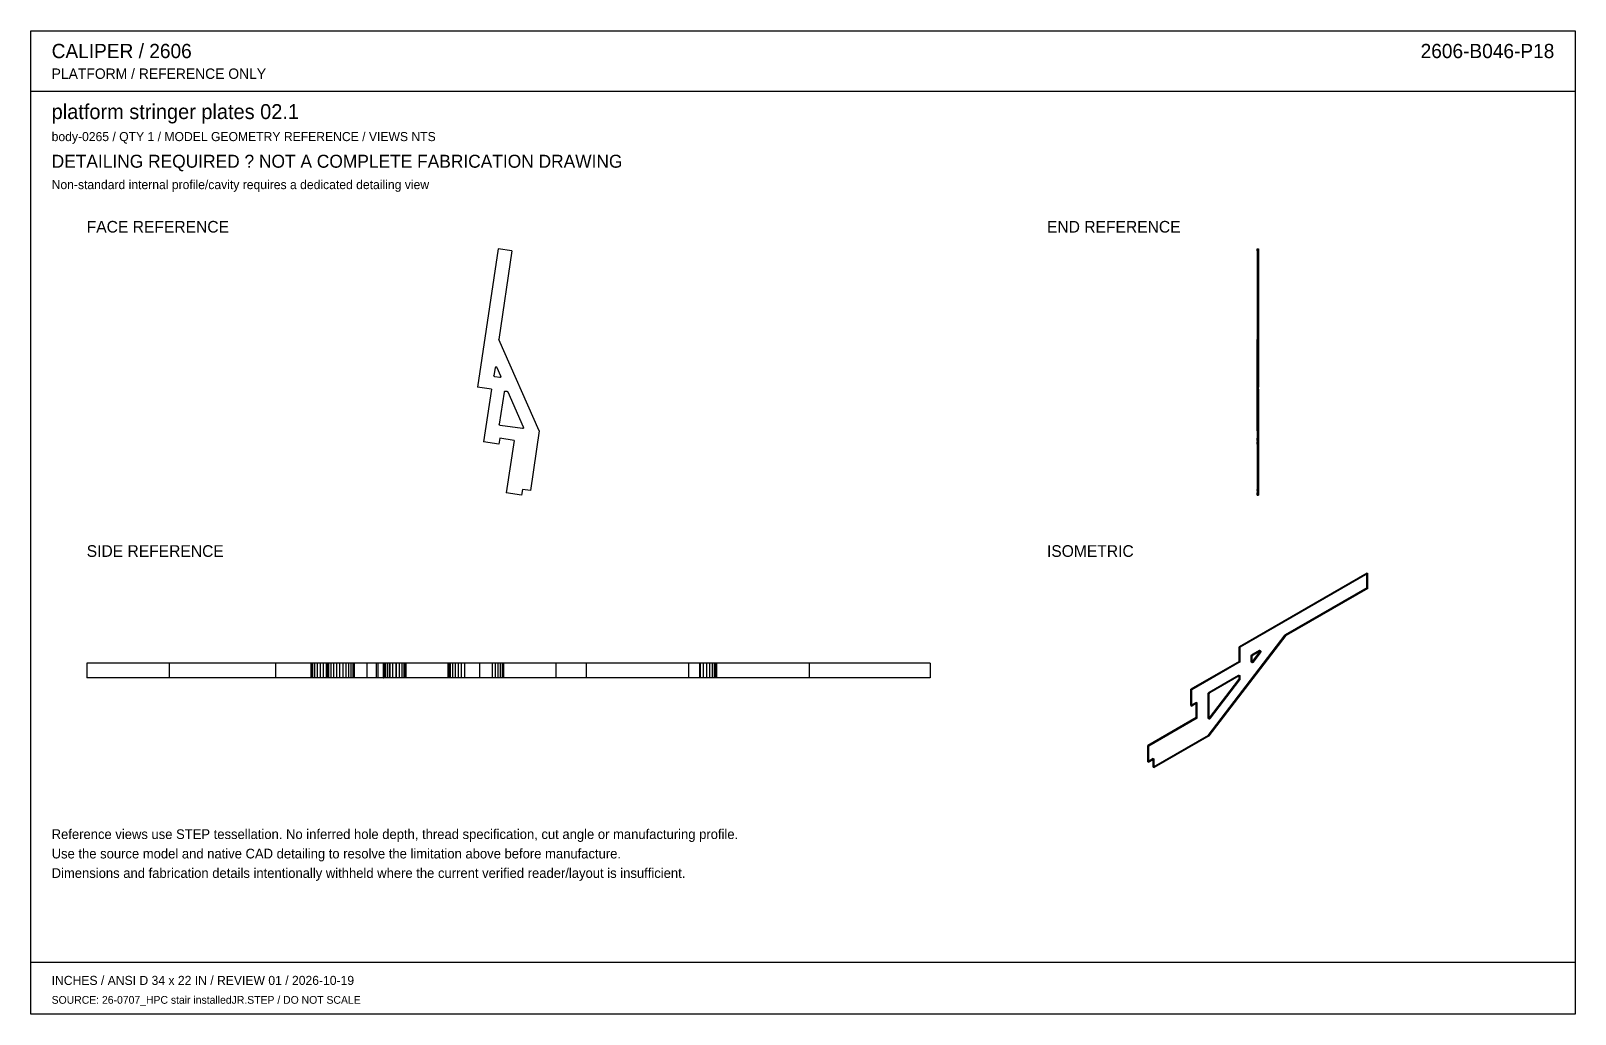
# Model space of a CAD drawing. Header units: inches. Extents: x 0.5 to 33.5, y 0.5 to 21.5.
import ezdxf
from ezdxf.enums import TextEntityAlignment as Align

# ---------------------------------------------------------------- set-up
doc = ezdxf.new("R2010")
doc.units = ezdxf.units.IN
doc.header["$MEASUREMENT"] = 0

msp = doc.modelspace()

# ---------------------------------------------------------------- linework, layer by layer
at = {"layer": 'OUTLINE'}
for p, q in [((0.472, 21.528), (33.528, 21.528)), ((0.472, 0.472), (0.472, 21.528)), ((33.528, 21.528), (33.528, 0.472)), ((0.472, 20.236), (33.528, 20.236)), ((10.473, 16.861), (10.034, 13.896)), ((10.473, 16.861), (10.034, 13.896)), ((10.769, 16.817), (10.473, 16.861)), ((10.769, 16.817), (10.473, 16.861)), ((26.725, 16.817), (26.725, 16.861)), ((26.725, 16.861), (26.725, 13.896)), ((26.725, 16.861), (26.748, 16.861)), ((26.748, 16.817), (26.748, 16.861)), ((26.748, 16.861), (26.748, 13.896)), ((10.769, 16.817), (10.488, 14.917)), ((10.769, 16.817), (10.488, 14.917)), ((26.725, 16.817), (26.725, 14.917)), ((26.725, 16.817), (26.748, 16.817)), ((26.748, 16.817), (26.748, 14.917)), ((11.355, 12.964), (10.488, 14.917)), ((11.355, 12.964), (10.488, 14.917)), ((26.725, 12.964), (26.725, 14.917)), ((26.725, 14.917), (26.748, 14.917)), ((26.748, 12.964), (26.748, 14.917)), ((10.409, 14.309), (10.385, 14.146)), ((10.409, 14.309), (10.385, 14.146)), ((10.411, 14.314), (10.409, 14.309)), ((10.411, 14.314), (10.409, 14.309)), ((10.413, 14.319), (10.411, 14.314)), ((10.413, 14.319), (10.411, 14.314)), ((10.416, 14.322), (10.413, 14.319)), ((10.416, 14.322), (10.413, 14.319)), ((10.42, 14.325), (10.416, 14.322)), ((10.42, 14.325), (10.416, 14.322)), ((10.425, 14.328), (10.42, 14.325)), ((10.425, 14.328), (10.42, 14.325)), ((10.43, 14.329), (10.425, 14.328)), ((10.43, 14.329), (10.425, 14.328)), ((10.435, 14.328), (10.43, 14.329)), ((10.435, 14.328), (10.43, 14.329)), ((10.44, 14.327), (10.435, 14.328)), ((10.44, 14.327), (10.435, 14.328)), ((10.444, 14.325), (10.44, 14.327)), ((10.444, 14.325), (10.44, 14.327)), ((10.448, 14.322), (10.444, 14.325)), ((10.448, 14.322), (10.444, 14.325)), ((10.451, 14.319), (10.448, 14.322)), ((10.451, 14.319), (10.448, 14.322)), ((10.453, 14.315), (10.451, 14.319)), ((10.453, 14.315), (10.451, 14.319)), ((10.532, 14.137), (10.453, 14.315)), ((10.532, 14.137), (10.453, 14.315)), ((26.725, 14.329), (26.748, 14.329)), ((26.725, 14.328), (26.725, 14.329)), ((26.725, 14.329), (26.725, 14.328)), ((26.725, 14.328), (26.748, 14.328)), ((26.725, 14.328), (26.748, 14.328)), ((26.725, 14.328), (26.725, 14.325)), ((26.725, 14.327), (26.725, 14.328)), ((26.725, 14.325), (26.725, 14.327)), ((26.725, 14.327), (26.748, 14.327)), ((26.725, 14.325), (26.748, 14.325)), ((26.725, 14.325), (26.725, 14.322)), ((26.725, 14.322), (26.725, 14.325)), ((26.725, 14.325), (26.748, 14.325)), ((26.725, 14.322), (26.748, 14.322)), ((26.725, 14.322), (26.725, 14.319)), ((26.725, 14.319), (26.725, 14.322)), ((26.725, 14.322), (26.748, 14.322)), ((26.725, 14.319), (26.748, 14.319)), ((26.725, 14.319), (26.725, 14.314)), ((26.725, 14.315), (26.725, 14.319)), ((26.725, 14.319), (26.748, 14.319)), ((26.725, 14.137), (26.725, 14.315)), ((26.725, 14.315), (26.748, 14.315)), ((26.725, 14.314), (26.748, 14.314)), ((26.725, 14.314), (26.725, 14.309)), ((26.725, 14.309), (26.748, 14.309)), ((26.725, 14.309), (26.725, 14.146)), ((26.748, 14.328), (26.748, 14.329)), ((26.748, 14.329), (26.748, 14.328)), ((26.748, 14.328), (26.748, 14.325)), ((26.748, 14.327), (26.748, 14.328)), ((26.748, 14.325), (26.748, 14.327)), ((26.748, 14.325), (26.748, 14.322)), ((26.748, 14.322), (26.748, 14.325)), ((26.748, 14.322), (26.748, 14.319)), ((26.748, 14.319), (26.748, 14.322)), ((26.748, 14.319), (26.748, 14.314)), ((26.748, 14.315), (26.748, 14.319)), ((26.748, 14.137), (26.748, 14.315)), ((26.748, 14.314), (26.748, 14.309)), ((26.748, 14.309), (26.748, 14.146)), ((10.33, 13.852), (10.034, 13.896)), ((10.33, 13.852), (10.034, 13.896)), ((10.385, 14.141), (10.385, 14.146)), ((10.385, 14.141), (10.385, 14.146)), ((10.386, 14.136), (10.385, 14.141)), ((10.386, 14.136), (10.385, 14.141)), ((10.388, 14.131), (10.386, 14.136)), ((10.388, 14.131), (10.386, 14.136)), ((10.391, 14.127), (10.388, 14.131)), ((10.391, 14.127), (10.388, 14.131)), ((10.395, 14.124), (10.391, 14.127)), ((10.395, 14.124), (10.391, 14.127)), ((10.4, 14.121), (10.395, 14.124)), ((10.4, 14.121), (10.395, 14.124)), ((10.405, 14.12), (10.4, 14.121)), ((10.405, 14.12), (10.4, 14.121)), ((10.508, 14.105), (10.405, 14.12)), ((10.508, 14.105), (10.405, 14.12)), ((10.513, 14.104), (10.508, 14.105)), ((10.513, 14.104), (10.508, 14.105)), ((10.519, 14.106), (10.513, 14.104)), ((10.519, 14.106), (10.513, 14.104)), ((10.523, 14.108), (10.519, 14.106)), ((10.523, 14.108), (10.519, 14.106)), ((10.528, 14.111), (10.523, 14.108)), ((10.528, 14.111), (10.523, 14.108)), ((10.531, 14.116), (10.528, 14.111)), ((10.531, 14.116), (10.528, 14.111)), ((10.533, 14.121), (10.531, 14.116)), ((10.533, 14.121), (10.531, 14.116)), ((10.534, 14.131), (10.532, 14.137)), ((10.534, 14.131), (10.532, 14.137)), ((10.534, 14.126), (10.533, 14.121)), ((10.534, 14.126), (10.533, 14.121)), ((10.534, 14.126), (10.534, 14.131)), ((10.534, 14.126), (10.534, 14.131)), ((26.725, 14.141), (26.725, 14.146)), ((26.725, 14.146), (26.748, 14.146)), ((26.725, 14.136), (26.725, 14.141)), ((26.725, 14.141), (26.748, 14.141)), ((26.725, 14.131), (26.725, 14.137)), ((26.725, 14.137), (26.748, 14.137)), ((26.725, 14.131), (26.725, 14.136)), ((26.725, 14.136), (26.748, 14.136)), ((26.725, 14.126), (26.725, 14.131)), ((26.725, 14.127), (26.725, 14.131)), ((26.725, 14.131), (26.748, 14.131)), ((26.725, 14.131), (26.748, 14.131)), ((26.725, 14.124), (26.725, 14.127)), ((26.725, 14.127), (26.748, 14.127)), ((26.725, 14.126), (26.725, 14.121)), ((26.725, 14.126), (26.748, 14.126)), ((26.725, 14.121), (26.725, 14.124)), ((26.725, 14.124), (26.748, 14.124)), ((26.725, 14.121), (26.725, 14.116)), ((26.725, 14.12), (26.725, 14.121)), ((26.725, 14.121), (26.748, 14.121)), ((26.725, 14.121), (26.748, 14.121)), ((26.725, 14.105), (26.725, 14.12)), ((26.725, 14.12), (26.748, 14.12)), ((26.725, 14.116), (26.725, 14.111)), ((26.725, 14.116), (26.748, 14.116)), ((26.725, 14.111), (26.725, 14.108)), ((26.725, 14.111), (26.748, 14.111)), ((26.725, 14.108), (26.725, 14.106)), ((26.725, 14.108), (26.748, 14.108)), ((26.725, 14.106), (26.725, 14.104)), ((26.725, 14.106), (26.748, 14.106)), ((26.725, 14.104), (26.725, 14.105)), ((26.725, 14.105), (26.748, 14.105)), ((26.725, 14.104), (26.748, 14.104)), ((26.725, 13.852), (26.725, 13.896)), ((26.725, 13.896), (26.748, 13.896)), ((26.748, 14.141), (26.748, 14.146)), ((26.748, 14.136), (26.748, 14.141)), ((26.748, 14.131), (26.748, 14.137)), ((26.748, 14.131), (26.748, 14.136)), ((26.748, 14.126), (26.748, 14.131)), ((26.748, 14.127), (26.748, 14.131)), ((26.748, 14.124), (26.748, 14.127)), ((26.748, 14.126), (26.748, 14.121)), ((26.748, 14.121), (26.748, 14.124)), ((26.748, 14.121), (26.748, 14.116)), ((26.748, 14.12), (26.748, 14.121)), ((26.748, 14.105), (26.748, 14.12)), ((26.748, 14.116), (26.748, 14.111)), ((26.748, 14.111), (26.748, 14.108)), ((26.748, 14.108), (26.748, 14.106)), ((26.748, 14.106), (26.748, 14.104)), ((26.748, 14.104), (26.748, 14.105)), ((26.748, 13.852), (26.748, 13.896)), ((10.33, 13.852), (10.164, 12.726)), ((10.33, 13.852), (10.164, 12.726)), ((10.6, 13.789), (10.499, 13.107)), ((10.6, 13.789), (10.499, 13.107)), ((10.601, 13.794), (10.6, 13.789)), ((10.601, 13.794), (10.6, 13.789)), ((10.603, 13.798), (10.601, 13.794)), ((10.603, 13.798), (10.601, 13.794)), ((10.607, 13.802), (10.603, 13.798)), ((10.607, 13.802), (10.603, 13.798)), ((10.611, 13.805), (10.607, 13.802)), ((10.611, 13.805), (10.607, 13.802)), ((10.616, 13.807), (10.611, 13.805)), ((10.616, 13.807), (10.611, 13.805)), ((10.621, 13.808), (10.616, 13.807)), ((10.621, 13.808), (10.616, 13.807)), ((10.626, 13.808), (10.621, 13.808)), ((10.626, 13.808), (10.621, 13.808)), ((10.669, 13.802), (10.626, 13.808)), ((10.669, 13.802), (10.626, 13.808)), ((10.674, 13.801), (10.669, 13.802)), ((10.674, 13.801), (10.669, 13.802)), ((10.678, 13.799), (10.674, 13.801)), ((10.678, 13.799), (10.674, 13.801)), ((10.681, 13.796), (10.678, 13.799)), ((10.681, 13.796), (10.678, 13.799)), ((10.684, 13.792), (10.681, 13.796)), ((10.684, 13.792), (10.681, 13.796)), ((10.687, 13.788), (10.684, 13.792)), ((10.687, 13.788), (10.684, 13.792)), ((11.018, 13.042), (10.687, 13.788)), ((11.018, 13.042), (10.687, 13.788)), ((26.725, 13.852), (26.725, 12.726)), ((26.725, 13.852), (26.748, 13.852)), ((26.725, 13.802), (26.725, 13.808)), ((26.725, 13.808), (26.725, 13.808)), ((26.725, 13.808), (26.725, 13.807)), ((26.725, 13.808), (26.748, 13.808)), ((26.725, 13.808), (26.748, 13.808)), ((26.725, 13.807), (26.725, 13.805)), ((26.725, 13.807), (26.748, 13.807)), ((26.725, 13.805), (26.725, 13.802)), ((26.725, 13.805), (26.748, 13.805)), ((26.725, 13.801), (26.725, 13.802)), ((26.725, 13.802), (26.725, 13.798)), ((26.725, 13.802), (26.748, 13.802)), ((26.725, 13.802), (26.748, 13.802)), ((26.725, 13.799), (26.725, 13.801)), ((26.725, 13.801), (26.748, 13.801)), ((26.725, 13.796), (26.725, 13.799)), ((26.725, 13.799), (26.748, 13.799)), ((26.725, 13.798), (26.725, 13.794)), ((26.725, 13.798), (26.748, 13.798)), ((26.725, 13.792), (26.725, 13.796)), ((26.725, 13.796), (26.748, 13.796)), ((26.725, 13.794), (26.725, 13.789)), ((26.725, 13.794), (26.748, 13.794)), ((26.725, 13.788), (26.725, 13.792)), ((26.725, 13.792), (26.748, 13.792)), ((26.725, 13.789), (26.725, 13.107)), ((26.725, 13.789), (26.748, 13.789)), ((26.725, 13.042), (26.725, 13.788)), ((26.725, 13.788), (26.748, 13.788)), ((26.748, 13.852), (26.748, 12.726)), ((26.748, 13.802), (26.748, 13.808)), ((26.748, 13.808), (26.748, 13.808)), ((26.748, 13.808), (26.748, 13.807)), ((26.748, 13.807), (26.748, 13.805)), ((26.748, 13.805), (26.748, 13.802)), ((26.748, 13.801), (26.748, 13.802)), ((26.748, 13.802), (26.748, 13.798)), ((26.748, 13.799), (26.748, 13.801)), ((26.748, 13.796), (26.748, 13.799)), ((26.748, 13.798), (26.748, 13.794)), ((26.748, 13.792), (26.748, 13.796)), ((26.748, 13.794), (26.748, 13.789)), ((26.748, 13.788), (26.748, 13.792)), ((26.748, 13.789), (26.748, 13.107)), ((26.748, 13.042), (26.748, 13.788)), ((10.499, 13.101), (10.499, 13.107)), ((10.499, 13.101), (10.499, 13.107)), ((10.5, 13.096), (10.499, 13.101)), ((10.5, 13.096), (10.499, 13.101)), ((10.502, 13.092), (10.5, 13.096)), ((10.502, 13.092), (10.5, 13.096)), ((10.505, 13.087), (10.502, 13.092)), ((10.505, 13.087), (10.502, 13.092)), ((10.509, 13.084), (10.505, 13.087)), ((10.509, 13.084), (10.505, 13.087)), ((10.513, 13.082), (10.509, 13.084)), ((10.513, 13.082), (10.509, 13.084)), ((10.518, 13.08), (10.513, 13.082)), ((10.518, 13.08), (10.513, 13.082)), ((10.994, 13.01), (10.518, 13.08)), ((10.994, 13.01), (10.518, 13.08)), ((10.999, 13.01), (10.994, 13.01)), ((10.999, 13.01), (10.994, 13.01)), ((11.004, 13.011), (10.999, 13.01)), ((11.004, 13.011), (10.999, 13.01)), ((11.009, 13.013), (11.004, 13.011)), ((11.009, 13.013), (11.004, 13.011)), ((11.013, 13.017), (11.009, 13.013)), ((11.013, 13.017), (11.009, 13.013)), ((11.017, 13.021), (11.013, 13.017)), ((11.017, 13.021), (11.013, 13.017)), ((11.019, 13.026), (11.017, 13.021)), ((11.019, 13.026), (11.017, 13.021)), ((11.02, 13.037), (11.018, 13.042)), ((11.02, 13.037), (11.018, 13.042)), ((11.02, 13.032), (11.019, 13.026)), ((11.02, 13.032), (11.019, 13.026)), ((11.02, 13.032), (11.02, 13.037)), ((11.02, 13.032), (11.02, 13.037)), ((11.355, 12.964), (11.165, 11.683)), ((11.355, 12.964), (11.165, 11.683)), ((26.725, 13.101), (26.725, 13.107)), ((26.725, 13.107), (26.748, 13.107)), ((26.725, 13.096), (26.725, 13.101)), ((26.725, 13.101), (26.748, 13.101)), ((26.725, 13.092), (26.725, 13.096)), ((26.725, 13.096), (26.748, 13.096)), ((26.725, 13.087), (26.725, 13.092)), ((26.725, 13.092), (26.748, 13.092)), ((26.725, 13.084), (26.725, 13.087)), ((26.725, 13.087), (26.748, 13.087)), ((26.725, 13.082), (26.725, 13.084)), ((26.725, 13.084), (26.748, 13.084)), ((26.725, 13.08), (26.725, 13.082)), ((26.725, 13.082), (26.748, 13.082)), ((26.725, 13.01), (26.725, 13.08)), ((26.725, 13.08), (26.748, 13.08)), ((26.725, 13.037), (26.725, 13.042)), ((26.725, 13.042), (26.748, 13.042)), ((26.725, 13.032), (26.725, 13.037)), ((26.725, 13.037), (26.748, 13.037)), ((26.725, 13.032), (26.725, 13.026)), ((26.725, 13.032), (26.748, 13.032)), ((26.725, 13.026), (26.725, 13.021)), ((26.725, 13.026), (26.748, 13.026)), ((26.725, 13.021), (26.725, 13.017)), ((26.725, 13.021), (26.748, 13.021)), ((26.725, 13.017), (26.725, 13.013)), ((26.725, 13.017), (26.748, 13.017)), ((26.725, 13.013), (26.725, 13.011)), ((26.725, 13.013), (26.748, 13.013)), ((26.725, 13.011), (26.725, 13.01)), ((26.725, 13.011), (26.748, 13.011)), ((26.725, 13.01), (26.725, 13.01)), ((26.725, 13.01), (26.748, 13.01)), ((26.725, 13.01), (26.748, 13.01)), ((26.725, 12.964), (26.725, 11.683)), ((26.725, 12.964), (26.748, 12.964)), ((26.748, 13.101), (26.748, 13.107)), ((26.748, 13.096), (26.748, 13.101)), ((26.748, 13.092), (26.748, 13.096)), ((26.748, 13.087), (26.748, 13.092)), ((26.748, 13.084), (26.748, 13.087)), ((26.748, 13.082), (26.748, 13.084)), ((26.748, 13.08), (26.748, 13.082)), ((26.748, 13.01), (26.748, 13.08)), ((26.748, 13.037), (26.748, 13.042)), ((26.748, 13.032), (26.748, 13.037)), ((26.748, 13.032), (26.748, 13.026)), ((26.748, 13.026), (26.748, 13.021)), ((26.748, 13.021), (26.748, 13.017)), ((26.748, 13.017), (26.748, 13.013)), ((26.748, 13.013), (26.748, 13.011)), ((26.748, 13.011), (26.748, 13.01)), ((26.748, 13.01), (26.748, 13.01)), ((26.748, 12.964), (26.748, 11.683)), ((10.49, 12.678), (10.164, 12.726)), ((10.49, 12.678), (10.164, 12.726)), ((10.509, 12.803), (10.49, 12.678)), ((10.509, 12.803), (10.49, 12.678)), ((10.816, 12.757), (10.509, 12.803)), ((10.816, 12.757), (10.509, 12.803)), ((10.816, 12.757), (10.649, 11.632)), ((10.816, 12.757), (10.649, 11.632)), ((26.725, 12.757), (26.725, 12.803)), ((26.725, 12.803), (26.725, 12.678)), ((26.725, 12.803), (26.748, 12.803)), ((26.725, 12.757), (26.725, 11.632)), ((26.725, 12.757), (26.748, 12.757)), ((26.725, 12.678), (26.725, 12.726)), ((26.725, 12.726), (26.748, 12.726)), ((26.725, 12.678), (26.748, 12.678)), ((26.748, 12.757), (26.748, 12.803)), ((26.748, 12.803), (26.748, 12.678)), ((26.748, 12.757), (26.748, 11.632)), ((26.748, 12.678), (26.748, 12.726)), ((10.976, 11.583), (10.649, 11.632)), ((10.976, 11.583), (10.649, 11.632)), ((10.995, 11.708), (10.976, 11.583)), ((10.995, 11.708), (10.976, 11.583)), ((11.165, 11.683), (10.995, 11.708)), ((11.165, 11.683), (10.995, 11.708)), ((26.725, 11.683), (26.725, 11.708)), ((26.725, 11.708), (26.725, 11.583)), ((26.725, 11.708), (26.748, 11.708)), ((26.725, 11.683), (26.748, 11.683)), ((26.725, 11.583), (26.725, 11.632)), ((26.725, 11.632), (26.748, 11.632)), ((26.725, 11.583), (26.748, 11.583)), ((26.748, 11.683), (26.748, 11.708)), ((26.748, 11.708), (26.748, 11.583)), ((26.748, 11.583), (26.748, 11.632)), ((29.068, 9.917), (26.34, 8.341)), ((29.068, 9.603), (29.068, 9.917)), ((29.068, 9.917), (29.089, 9.905)), ((29.089, 9.905), (26.361, 8.329)), ((29.068, 9.603), (27.32, 8.593)), ((29.089, 9.59), (27.341, 8.581)), ((29.068, 9.603), (29.089, 9.59)), ((29.089, 9.59), (29.089, 9.905)), ((25.676, 6.442), (27.32, 8.593)), ((25.697, 6.43), (27.341, 8.581)), ((26.34, 8.027), (26.34, 8.341)), ((26.34, 8.341), (26.361, 8.329)), ((26.361, 8.015), (26.361, 8.329)), ((27.32, 8.593), (27.341, 8.581)), ((5.711, 7.991), (1.667, 7.991)), ((7.664, 7.991), (1.667, 7.991)), ((1.667, 7.991), (1.667, 7.676)), ((7.902, 7.991), (3.434, 7.991)), ((5.711, 7.991), (3.434, 7.991)), ((3.434, 7.991), (3.434, 7.676)), ((5.711, 7.991), (5.711, 7.676)), ((6.462, 7.991), (6.464, 7.991)), ((6.475, 7.991), (6.462, 7.991)), ((6.462, 7.991), (6.462, 7.676)), ((6.794, 7.991), (6.464, 7.991)), ((6.464, 7.991), (6.464, 7.676)), ((6.503, 7.991), (6.475, 7.991)), ((6.475, 7.991), (6.475, 7.676)), ((6.545, 7.991), (6.503, 7.991)), ((6.503, 7.991), (6.503, 7.676)), ((6.599, 7.991), (6.545, 7.991)), ((6.545, 7.991), (6.545, 7.676)), ((6.661, 7.991), (6.599, 7.991)), ((6.599, 7.991), (6.599, 7.676)), ((6.729, 7.991), (6.661, 7.991)), ((6.661, 7.991), (6.661, 7.676)), ((8.141, 7.991), (6.729, 7.991)), ((6.729, 7.991), (6.729, 7.676)), ((6.794, 7.991), (6.794, 7.676)), ((6.812, 7.991), (6.794, 7.991)), ((6.812, 7.991), (6.812, 7.676)), ((6.845, 7.991), (6.812, 7.991)), ((6.89, 7.991), (6.845, 7.991)), ((6.845, 7.991), (6.845, 7.676)), ((6.89, 7.991), (6.89, 7.676)), ((6.947, 7.991), (6.89, 7.991)), ((7.011, 7.991), (6.947, 7.991)), ((6.947, 7.991), (6.947, 7.676)), ((7.011, 7.991), (7.011, 7.676)), ((7.081, 7.991), (7.011, 7.991)), ((7.081, 7.991), (7.081, 7.676)), ((7.151, 7.991), (7.081, 7.991)), ((7.151, 7.991), (7.151, 7.676)), ((7.212, 7.991), (7.151, 7.991)), ((7.269, 7.991), (7.212, 7.991)), ((7.212, 7.991), (7.212, 7.676)), ((7.319, 7.991), (7.269, 7.991)), ((7.269, 7.991), (7.269, 7.676)), ((7.361, 7.991), (7.319, 7.991)), ((7.319, 7.991), (7.319, 7.676)), ((7.392, 7.991), (7.361, 7.991)), ((7.361, 7.991), (7.361, 7.676)), ((8.475, 7.991), (7.392, 7.991)), ((7.392, 7.991), (7.392, 7.676)), ((11.708, 7.991), (7.664, 7.991)), ((7.664, 7.991), (7.664, 7.676)), ((11.708, 7.991), (7.865, 7.991)), ((19.722, 7.991), (7.865, 7.991)), ((7.865, 7.991), (7.865, 7.676)), ((8.155, 7.991), (7.902, 7.991)), ((7.902, 7.991), (7.902, 7.676)), ((8.015, 7.991), (8.018, 7.991)), ((8.029, 7.991), (8.015, 7.991)), ((8.015, 7.991), (8.015, 7.676)), ((9.398, 7.991), (8.018, 7.991)), ((8.018, 7.991), (8.018, 7.676)), ((8.057, 7.991), (8.029, 7.991)), ((8.029, 7.991), (8.029, 7.676)), ((8.099, 7.991), (8.057, 7.991)), ((8.057, 7.991), (8.057, 7.676)), ((8.152, 7.991), (8.099, 7.991)), ((8.099, 7.991), (8.099, 7.676)), ((8.216, 7.991), (8.141, 7.991)), ((8.141, 7.991), (8.141, 7.676)), ((8.215, 7.991), (8.152, 7.991)), ((8.152, 7.991), (8.152, 7.676)), ((12.355, 7.991), (8.155, 7.991)), ((8.155, 7.991), (8.155, 7.676)), ((8.283, 7.991), (8.215, 7.991)), ((8.215, 7.991), (8.215, 7.676)), ((8.289, 7.991), (8.216, 7.991)), ((8.216, 7.991), (8.216, 7.676)), ((14.785, 7.991), (8.283, 7.991)), ((8.283, 7.991), (8.283, 7.676)), ((8.356, 7.991), (8.289, 7.991)), ((8.289, 7.991), (8.289, 7.676)), ((8.413, 7.991), (8.356, 7.991)), ((8.356, 7.991), (8.356, 7.676)), ((8.458, 7.991), (8.413, 7.991)), ((8.413, 7.991), (8.413, 7.676)), ((8.488, 7.991), (8.458, 7.991)), ((8.458, 7.991), (8.458, 7.676)), ((8.497, 7.991), (8.475, 7.991)), ((8.475, 7.991), (8.475, 7.676)), ((8.501, 7.991), (8.488, 7.991)), ((8.488, 7.991), (8.488, 7.676)), ((8.501, 7.991), (8.497, 7.991)), ((8.497, 7.991), (8.497, 7.676)), ((8.501, 7.991), (8.501, 7.676)), ((9.416, 7.991), (9.398, 7.991)), ((9.398, 7.991), (9.398, 7.676)), ((9.448, 7.991), (9.416, 7.991)), ((9.416, 7.991), (9.416, 7.676)), ((9.494, 7.991), (9.448, 7.991)), ((9.448, 7.991), (9.448, 7.676)), ((9.551, 7.991), (9.494, 7.991)), ((9.494, 7.991), (9.494, 7.676)), ((9.615, 7.991), (9.551, 7.991)), ((9.551, 7.991), (9.551, 7.676)), ((9.684, 7.991), (9.615, 7.991)), ((9.615, 7.991), (9.615, 7.676)), ((9.755, 7.991), (9.684, 7.991)), ((9.684, 7.991), (9.684, 7.676)), ((10.347, 7.991), (9.755, 7.991)), ((9.755, 7.991), (9.755, 7.676)), ((14.546, 7.991), (10.078, 7.991)), ((12.355, 7.991), (10.078, 7.991)), ((10.078, 7.991), (10.078, 7.676)), ((10.409, 7.991), (10.347, 7.991)), ((10.347, 7.991), (10.347, 7.676)), ((10.466, 7.991), (10.409, 7.991)), ((10.409, 7.991), (10.409, 7.676)), ((10.516, 7.991), (10.466, 7.991)), ((10.466, 7.991), (10.466, 7.676)), ((10.557, 7.991), (10.516, 7.991)), ((10.516, 7.991), (10.516, 7.676)), ((10.589, 7.991), (10.557, 7.991)), ((10.557, 7.991), (10.557, 7.676)), ((15.119, 7.991), (10.589, 7.991)), ((10.589, 7.991), (10.589, 7.676)), ((11.708, 7.991), (11.708, 7.676)), ((12.355, 7.991), (12.355, 7.676)), ((14.799, 7.991), (14.546, 7.991)), ((14.546, 7.991), (14.546, 7.676)), ((14.86, 7.991), (14.785, 7.991)), ((14.785, 7.991), (14.785, 7.676)), ((17.132, 7.991), (14.799, 7.991)), ((14.799, 7.991), (14.799, 7.676)), ((14.933, 7.991), (14.86, 7.991)), ((14.86, 7.991), (14.86, 7.676)), ((15, 7.991), (14.933, 7.991)), ((14.933, 7.991), (14.933, 7.676)), ((15.057, 7.991), (15, 7.991)), ((15, 7.991), (15, 7.676)), ((15.102, 7.991), (15.057, 7.991)), ((15.057, 7.991), (15.057, 7.676)), ((15.132, 7.991), (15.102, 7.991)), ((15.102, 7.991), (15.102, 7.676)), ((15.141, 7.991), (15.119, 7.991)), ((15.119, 7.991), (15.119, 7.676)), ((15.145, 7.991), (15.132, 7.991)), ((15.132, 7.991), (15.132, 7.676)), ((15.145, 7.991), (15.141, 7.991)), ((15.141, 7.991), (15.141, 7.676)), ((15.145, 7.991), (15.145, 7.676)), ((19.722, 7.991), (17.132, 7.991)), ((17.132, 7.991), (17.132, 7.676)), ((19.722, 7.991), (19.722, 7.676)), ((26.34, 8.027), (25.304, 7.429)), ((26.361, 8.015), (25.325, 7.417)), ((26.34, 8.027), (26.361, 8.015)), ((26.591, 8.142), (26.593, 8.148)), ((26.591, 8.136), (26.591, 8.142)), ((26.591, 8.142), (26.612, 8.129)), ((26.591, 8.026), (26.591, 8.136)), ((26.591, 8.136), (26.612, 8.124)), ((26.591, 8.021), (26.591, 8.026)), ((26.591, 8.026), (26.612, 8.014)), ((26.593, 8.016), (26.591, 8.021)), ((26.591, 8.021), (26.612, 8.009)), ((26.593, 8.148), (26.595, 8.154)), ((26.593, 8.148), (26.614, 8.135)), ((26.596, 8.013), (26.593, 8.016)), ((26.593, 8.016), (26.614, 8.004)), ((26.595, 8.154), (26.599, 8.159)), ((26.595, 8.154), (26.616, 8.141)), ((26.6, 8.012), (26.596, 8.013)), ((26.596, 8.013), (26.617, 8.001)), ((26.599, 8.159), (26.603, 8.164)), ((26.599, 8.159), (26.62, 8.147)), ((26.604, 8.011), (26.6, 8.012)), ((26.6, 8.012), (26.621, 7.999)), ((26.603, 8.164), (26.607, 8.169)), ((26.603, 8.164), (26.624, 8.152)), ((26.609, 8.013), (26.604, 8.011)), ((26.604, 8.011), (26.625, 7.999)), ((26.607, 8.169), (26.612, 8.172)), ((26.607, 8.169), (26.628, 8.157)), ((26.614, 8.015), (26.609, 8.013)), ((26.609, 8.013), (26.63, 8)), ((26.762, 8.259), (26.612, 8.172)), ((26.612, 8.172), (26.633, 8.16)), ((26.612, 8.129), (26.614, 8.135)), ((26.612, 8.124), (26.612, 8.129)), ((26.612, 8.014), (26.612, 8.124)), ((26.612, 8.009), (26.612, 8.014)), ((26.614, 8.004), (26.612, 8.009)), ((26.614, 8.135), (26.616, 8.141)), ((26.614, 8.015), (26.619, 8.019)), ((26.614, 8.015), (26.635, 8.003)), ((26.617, 8.001), (26.614, 8.004)), ((26.616, 8.141), (26.62, 8.147)), ((26.621, 7.999), (26.617, 8.001)), ((26.619, 8.019), (26.623, 8.024)), ((26.619, 8.019), (26.639, 8.007)), ((26.62, 8.147), (26.624, 8.152)), ((26.625, 7.999), (26.621, 7.999)), ((26.623, 8.024), (26.773, 8.221)), ((26.623, 8.024), (26.644, 8.012)), ((26.624, 8.152), (26.628, 8.157)), ((26.63, 8), (26.625, 7.999)), ((26.628, 8.157), (26.633, 8.16)), ((26.635, 8.003), (26.63, 8)), ((26.783, 8.247), (26.633, 8.16)), ((26.635, 8.003), (26.639, 8.007)), ((26.639, 8.007), (26.644, 8.012)), ((26.644, 8.012), (26.794, 8.209)), ((26.766, 8.261), (26.762, 8.259)), ((26.762, 8.259), (26.783, 8.247)), ((26.771, 8.262), (26.766, 8.261)), ((26.766, 8.261), (26.787, 8.249)), ((26.775, 8.261), (26.771, 8.262)), ((26.771, 8.262), (26.792, 8.249)), ((26.773, 8.221), (26.776, 8.226)), ((26.773, 8.221), (26.794, 8.209)), ((26.775, 8.261), (26.796, 8.249)), ((26.778, 8.259), (26.775, 8.261)), ((26.776, 8.226), (26.779, 8.231)), ((26.776, 8.226), (26.797, 8.213)), ((26.781, 8.256), (26.778, 8.259)), ((26.778, 8.259), (26.799, 8.247)), ((26.779, 8.231), (26.781, 8.236)), ((26.779, 8.231), (26.8, 8.219)), ((26.781, 8.256), (26.802, 8.244)), ((26.782, 8.252), (26.781, 8.256)), ((26.781, 8.236), (26.782, 8.242)), ((26.781, 8.236), (26.802, 8.224)), ((26.782, 8.252), (26.803, 8.24)), ((26.783, 8.247), (26.782, 8.252)), ((26.782, 8.242), (26.783, 8.247)), ((26.782, 8.242), (26.803, 8.229)), ((26.787, 8.249), (26.783, 8.247)), ((26.783, 8.247), (26.804, 8.235)), ((26.792, 8.249), (26.787, 8.249)), ((26.796, 8.249), (26.792, 8.249)), ((26.794, 8.209), (26.797, 8.213)), ((26.799, 8.247), (26.796, 8.249)), ((26.797, 8.213), (26.8, 8.219)), ((26.802, 8.244), (26.799, 8.247)), ((26.8, 8.219), (26.802, 8.224)), ((26.803, 8.24), (26.802, 8.244)), ((26.802, 8.224), (26.803, 8.229)), ((26.804, 8.235), (26.803, 8.24)), ((26.803, 8.229), (26.804, 8.235)), ((5.711, 7.676), (1.667, 7.676)), ((7.664, 7.676), (1.667, 7.676)), ((7.902, 7.676), (3.434, 7.676)), ((5.711, 7.676), (3.434, 7.676)), ((6.462, 7.676), (6.464, 7.676)), ((6.475, 7.676), (6.462, 7.676)), ((6.794, 7.676), (6.464, 7.676)), ((6.503, 7.676), (6.475, 7.676)), ((6.545, 7.676), (6.503, 7.676)), ((6.599, 7.676), (6.545, 7.676)), ((6.661, 7.676), (6.599, 7.676)), ((6.729, 7.676), (6.661, 7.676)), ((8.141, 7.676), (6.729, 7.676)), ((6.812, 7.676), (6.794, 7.676)), ((6.845, 7.676), (6.812, 7.676)), ((6.89, 7.676), (6.845, 7.676)), ((6.947, 7.676), (6.89, 7.676)), ((7.011, 7.676), (6.947, 7.676)), ((7.081, 7.676), (7.011, 7.676)), ((7.151, 7.676), (7.081, 7.676)), ((7.212, 7.676), (7.151, 7.676)), ((7.269, 7.676), (7.212, 7.676)), ((7.319, 7.676), (7.269, 7.676)), ((7.361, 7.676), (7.319, 7.676)), ((7.392, 7.676), (7.361, 7.676)), ((8.475, 7.676), (7.392, 7.676)), ((11.708, 7.676), (7.664, 7.676)), ((11.708, 7.676), (7.865, 7.676)), ((19.722, 7.676), (7.865, 7.676)), ((8.155, 7.676), (7.902, 7.676)), ((8.015, 7.676), (8.018, 7.676)), ((8.029, 7.676), (8.015, 7.676)), ((9.398, 7.676), (8.018, 7.676)), ((8.057, 7.676), (8.029, 7.676)), ((8.099, 7.676), (8.057, 7.676)), ((8.152, 7.676), (8.099, 7.676)), ((8.216, 7.676), (8.141, 7.676)), ((8.215, 7.676), (8.152, 7.676)), ((12.355, 7.676), (8.155, 7.676)), ((8.283, 7.676), (8.215, 7.676)), ((8.289, 7.676), (8.216, 7.676)), ((14.785, 7.676), (8.283, 7.676)), ((8.356, 7.676), (8.289, 7.676)), ((8.413, 7.676), (8.356, 7.676)), ((8.458, 7.676), (8.413, 7.676)), ((8.488, 7.676), (8.458, 7.676)), ((8.497, 7.676), (8.475, 7.676)), ((8.501, 7.676), (8.488, 7.676)), ((8.501, 7.676), (8.497, 7.676)), ((9.416, 7.676), (9.398, 7.676)), ((9.448, 7.676), (9.416, 7.676)), ((9.494, 7.676), (9.448, 7.676)), ((9.551, 7.676), (9.494, 7.676)), ((9.615, 7.676), (9.551, 7.676)), ((9.684, 7.676), (9.615, 7.676)), ((9.755, 7.676), (9.684, 7.676)), ((10.347, 7.676), (9.755, 7.676)), ((14.546, 7.676), (10.078, 7.676)), ((12.355, 7.676), (10.078, 7.676)), ((10.409, 7.676), (10.347, 7.676)), ((10.466, 7.676), (10.409, 7.676)), ((10.516, 7.676), (10.466, 7.676)), ((10.557, 7.676), (10.516, 7.676)), ((10.589, 7.676), (10.557, 7.676)), ((15.119, 7.676), (10.589, 7.676)), ((14.799, 7.676), (14.546, 7.676)), ((14.86, 7.676), (14.785, 7.676)), ((17.132, 7.676), (14.799, 7.676)), ((14.933, 7.676), (14.86, 7.676)), ((15, 7.676), (14.933, 7.676)), ((15.057, 7.676), (15, 7.676)), ((15.102, 7.676), (15.057, 7.676)), ((15.132, 7.676), (15.102, 7.676)), ((15.141, 7.676), (15.119, 7.676)), ((15.145, 7.676), (15.132, 7.676)), ((15.145, 7.676), (15.141, 7.676)), ((19.722, 7.676), (17.132, 7.676)), ((26.319, 7.725), (25.691, 7.363)), ((25.702, 6.819), (26.33, 7.641)), ((26.34, 7.713), (25.712, 7.35)), ((25.723, 6.807), (26.351, 7.629)), ((26.323, 7.727), (26.319, 7.725)), ((26.319, 7.725), (26.34, 7.713)), ((26.328, 7.728), (26.323, 7.727)), ((26.323, 7.727), (26.344, 7.715)), ((26.332, 7.727), (26.328, 7.728)), ((26.328, 7.728), (26.349, 7.716)), ((26.33, 7.641), (26.333, 7.646)), ((26.33, 7.641), (26.351, 7.629)), ((26.335, 7.725), (26.332, 7.727)), ((26.332, 7.727), (26.353, 7.715)), ((26.333, 7.646), (26.336, 7.651)), ((26.333, 7.646), (26.354, 7.634)), ((26.338, 7.722), (26.335, 7.725)), ((26.335, 7.725), (26.356, 7.713)), ((26.336, 7.651), (26.338, 7.656)), ((26.336, 7.651), (26.357, 7.639)), ((26.339, 7.718), (26.338, 7.722)), ((26.338, 7.722), (26.359, 7.71)), ((26.338, 7.656), (26.339, 7.662)), ((26.338, 7.656), (26.359, 7.644)), ((26.34, 7.713), (26.339, 7.718)), ((26.339, 7.718), (26.36, 7.706)), ((26.339, 7.662), (26.34, 7.667)), ((26.339, 7.662), (26.36, 7.65)), ((26.344, 7.715), (26.34, 7.713)), ((26.34, 7.667), (26.34, 7.713)), ((26.34, 7.713), (26.361, 7.701)), ((26.34, 7.667), (26.361, 7.655)), ((26.349, 7.716), (26.344, 7.715)), ((26.353, 7.715), (26.349, 7.716)), ((26.351, 7.629), (26.354, 7.634)), ((26.356, 7.713), (26.353, 7.715)), ((26.354, 7.634), (26.357, 7.639)), ((26.359, 7.71), (26.356, 7.713)), ((26.357, 7.639), (26.359, 7.644)), ((26.36, 7.706), (26.359, 7.71)), ((26.359, 7.644), (26.36, 7.65)), ((26.361, 7.701), (26.36, 7.706)), ((26.36, 7.65), (26.361, 7.655)), ((26.361, 7.655), (26.361, 7.701)), ((25.304, 7.082), (25.304, 7.429)), ((25.304, 7.429), (25.325, 7.417)), ((25.325, 7.07), (25.325, 7.417)), ((25.67, 7.326), (25.671, 7.332)), ((25.67, 6.821), (25.67, 7.326)), ((25.67, 7.326), (25.691, 7.314)), ((25.671, 7.332), (25.672, 7.338)), ((25.671, 7.332), (25.691, 7.32)), ((25.672, 7.338), (25.675, 7.344)), ((25.672, 7.338), (25.693, 7.326)), ((25.675, 7.344), (25.678, 7.35)), ((25.675, 7.344), (25.695, 7.332)), ((25.678, 7.35), (25.682, 7.355)), ((25.678, 7.35), (25.699, 7.338)), ((25.682, 7.355), (25.686, 7.359)), ((25.682, 7.355), (25.703, 7.343)), ((25.686, 7.359), (25.691, 7.363)), ((25.686, 7.359), (25.707, 7.347)), ((25.691, 7.363), (25.712, 7.35)), ((25.691, 7.32), (25.693, 7.326)), ((25.691, 7.314), (25.691, 7.32)), ((25.691, 6.809), (25.691, 7.314)), ((25.693, 7.326), (25.695, 7.332)), ((25.695, 7.332), (25.699, 7.338)), ((25.699, 7.338), (25.703, 7.343)), ((25.703, 7.343), (25.707, 7.347)), ((25.707, 7.347), (25.712, 7.35)), ((25.419, 7.148), (25.304, 7.082)), ((25.304, 7.082), (25.325, 7.07)), ((25.44, 7.136), (25.325, 7.07)), ((25.419, 6.822), (25.419, 7.148)), ((25.419, 7.148), (25.44, 7.136)), ((25.44, 6.81), (25.44, 7.136)), ((25.419, 6.822), (24.383, 6.224)), ((25.44, 6.81), (24.404, 6.212)), ((25.419, 6.822), (25.44, 6.81)), ((25.671, 6.816), (25.67, 6.821)), ((25.67, 6.821), (25.691, 6.809)), ((25.672, 6.811), (25.671, 6.816)), ((25.671, 6.816), (25.692, 6.804)), ((25.675, 6.808), (25.672, 6.811)), ((25.672, 6.811), (25.693, 6.799)), ((25.679, 6.807), (25.675, 6.808)), ((25.675, 6.808), (25.696, 6.796)), ((25.683, 6.806), (25.679, 6.807)), ((25.679, 6.807), (25.7, 6.794)), ((25.688, 6.808), (25.683, 6.806)), ((25.683, 6.806), (25.704, 6.794)), ((25.693, 6.81), (25.688, 6.808)), ((25.688, 6.808), (25.709, 6.795)), ((25.692, 6.804), (25.691, 6.809)), ((25.693, 6.799), (25.692, 6.804)), ((25.693, 6.81), (25.698, 6.814)), ((25.693, 6.81), (25.714, 6.798)), ((25.696, 6.796), (25.693, 6.799)), ((25.7, 6.794), (25.696, 6.796)), ((25.698, 6.814), (25.702, 6.819)), ((25.698, 6.814), (25.719, 6.802)), ((25.704, 6.794), (25.7, 6.794)), ((25.702, 6.819), (25.723, 6.807)), ((25.709, 6.795), (25.704, 6.794)), ((25.714, 6.798), (25.709, 6.795)), ((25.714, 6.798), (25.719, 6.802)), ((25.719, 6.802), (25.723, 6.807)), ((25.676, 6.442), (24.498, 5.762)), ((25.697, 6.43), (24.519, 5.75)), ((25.676, 6.442), (25.697, 6.43)), ((24.383, 5.877), (24.383, 6.224)), ((24.383, 6.224), (24.404, 6.212)), ((24.404, 5.865), (24.404, 6.212)), ((24.498, 5.943), (24.383, 5.877)), ((24.383, 5.877), (24.404, 5.865)), ((24.519, 5.931), (24.404, 5.865)), ((24.498, 5.762), (24.498, 5.943)), ((24.498, 5.943), (24.519, 5.931)), ((24.498, 5.762), (24.519, 5.75)), ((24.519, 5.75), (24.519, 5.931)), ((0.472, 1.583), (33.528, 1.583)), ((33.528, 0.472), (0.472, 0.472))]:
    msp.add_line(p, q, dxfattribs=at)

# ---------------------------------------------------------------- texts
at = {"layer": 'ANNOTATION'}
for s, height, p in [('CALIPER / 2606', 0.30556, (0.917, 20.944)), ('PLATFORM / REFERENCE ONLY', 0.22222, (0.917, 20.5)), ('platform stringer plates 02.1', 0.31944, (0.917, 19.639)), ('body-0265 / QTY 1 / MODEL GEOMETRY REFERENCE / VIEWS NTS', 0.19444, (0.917, 19.167)), ('DETAILING REQUIRED ? NOT A COMPLETE FABRICATION DRAWING', 0.27778, (0.917, 18.597)), ('Non-standard internal profile/cavity requires a dedicated detailing view', 0.19444, (0.917, 18.139)), ('FACE REFERENCE', 0.25, (1.667, 17.208)), ('END REFERENCE', 0.25, (22.222, 17.208)), ('SIDE REFERENCE', 0.25, (1.667, 10.264)), ('ISOMETRIC', 0.25, (22.222, 10.264)), ('Reference views use STEP tessellation. No inferred hole depth, thread specification, cut angle or manufacturing profile.', 0.208333, (0.917, 4.222)), ('Use the source model and native CAD detailing to resolve the limitation above before manufacture.', 0.20833, (0.917, 3.806)), ('Dimensions and fabrication details intentionally withheld where the current verified reader/layout is insufficient.', 0.208333, (0.917, 3.389)), ('INCHES / ANSI D 34 x 22 IN / REVIEW 01 / 2026-10-19', 0.19444, (0.917, 1.097)), ('SOURCE: 26-0707_HPC stair installedJR.STEP / DO NOT SCALE', 0.16667, (0.917, 0.694))]:
    msp.add_text(s, height=height, dxfattribs=at).set_placement(p)
msp.add_text('2606-B046-P18', height=0.30556, dxfattribs=at).set_placement((33.083, 20.944), align=Align.RIGHT)

doc.saveas('drawing.dxf')
